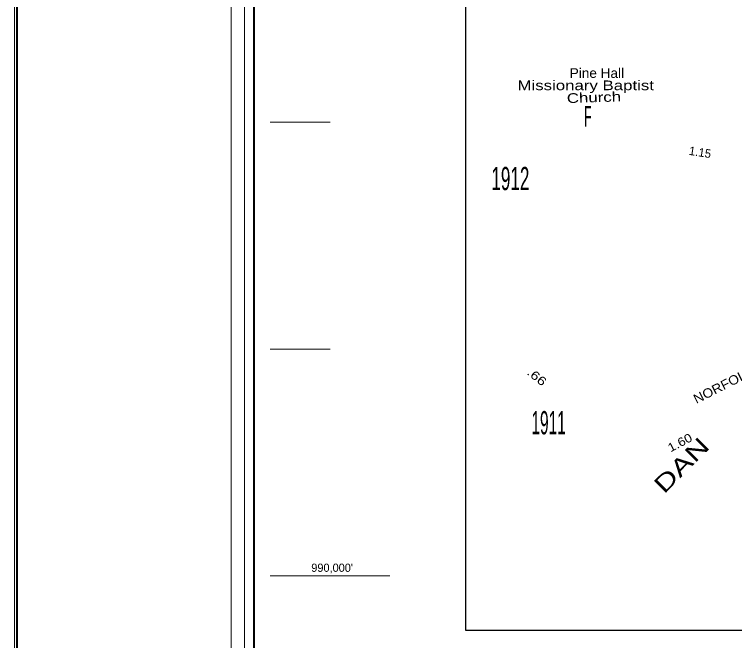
# Model space of a CAD drawing. Extents: x 443141 to 540575, y 261308 to 381799.
# Drawn here: x 443945 to 453621, y 300884 to 309295 of the extents above; entities that cross this region are included whole.
import ezdxf
from ezdxf.enums import TextEntityAlignment as Align

# ---------------------------------------------------------------- set-up
doc = ezdxf.new("R2010")
doc.units = 0
doc.header["$LTSCALE"] = 50
for name, color, linetype, lineweight in [('1', 7, 'Continuous', 25), ('20', 7, 'Continuous', 40), ('23', 7, 'Continuous', 25), ('40', 7, 'Continuous', 13), ('56', 7, 'Continuous', 25), ('61', 7, 'Continuous', 13), ('63', 7, 'Continuous', 25)]:
    doc.layers.add(name, color=color, linetype=linetype, lineweight=lineweight)
doc.layers.add('47', color=7, linetype='Continuous')
doc.layers.add('57', color=7, linetype='Continuous')

msp = doc.modelspace()

# ---------------------------------------------------------------- linework, layer by layer
at = {"layer": '1', "lineweight": 13}
msp.add_lwpolyline([(540575.34, 261308.46), (443944.69, 261308.46), (443944.69, 317705.51), (540575.34, 317705.51)], close=True, dxfattribs=at)
at = {"layer": '20'}
for points in [[(443979.69, 317670.5), (540540.33, 317670.5), (540540.33, 261343.46), (443979.69, 261343.46)], [(447167.55, 316561.54), (539614.83, 316561.54), (539614.83, 262435.18), (447167.55, 262435.18)]]:
    msp.add_lwpolyline(points, close=True, dxfattribs=at)
at = {"layer": '20', "lineweight": 13}
msp.add_lwpolyline([(446858.36, 316887), (446858.36, 262125.9), (447036.91, 262304.57), (447036.91, 316692.18), (539745.44, 316692.18), (539745.44, 262304.57), (447036.91, 262304.57), (446858.36, 262125.9), (539924.02, 262125.9), (539924.02, 316887)], close=True, dxfattribs=at)
at = {"layer": '61'}
for points in [[(447380.77, 307848), (447382.77, 307848), (447384.77, 307848), (447386.77, 307848), (447388.77, 307848), (447390.77, 307848), (447392.77, 307848), (447394.77, 307848), (447396.77, 307848), (447398.77, 307848), (447400.77, 307848), (447402.77, 307848), (447404.77, 307848), (447406.77, 307848), (447408.77, 307848), (447410.77, 307848), (447412.77, 307848), (447414.77, 307848), (447416.77, 307848), (447418.77, 307848), (447420.77, 307848), (447422.77, 307848), (447424.77, 307848), (447426.77, 307848), (447428.77, 307848), (447430.77, 307848), (447432.77, 307848), (447434.77, 307848), (447436.77, 307848), (447438.77, 307848), (447440.77, 307848), (447442.77, 307848), (447444.77, 307848), (447446.77, 307848), (447448.77, 307848), (447450.77, 307848), (447452.77, 307848), (447454.77, 307848), (447456.77, 307848), (447458.77, 307848), (447460.77, 307848), (447462.77, 307848), (447464.77, 307848), (447466.77, 307848), (447468.77, 307848), (447470.77, 307848), (447472.77, 307848), (447474.77, 307848), (447476.77, 307848), (447478.77, 307848), (447480.77, 307848), (447482.77, 307848), (447484.77, 307848), (447486.77, 307848), (447488.77, 307848), (447490.77, 307848), (447492.77, 307848), (447494.77, 307848), (447496.77, 307848), (447498.77, 307848), (447500.77, 307848), (447502.77, 307848), (447504.77, 307848), (447506.77, 307848), (447508.77, 307848), (447510.77, 307848), (447512.77, 307848), (447514.77, 307848), (447516.77, 307848), (447518.77, 307848), (447520.77, 307848), (447522.77, 307848), (447524.77, 307848), (447526.77, 307848), (447528.77, 307848), (447530.77, 307848), (447532.77, 307848), (447534.77, 307848), (447536.77, 307848), (447538.77, 307848), (447540.77, 307848), (447542.77, 307848), (447544.77, 307848), (447546.77, 307848), (447548.77, 307848), (447550.77, 307848), (447552.77, 307848), (447554.77, 307848), (447556.77, 307848), (447558.77, 307848), (447560.77, 307848), (447562.77, 307848), (447564.77, 307848), (447566.77, 307848), (447568.77, 307848), (447570.77, 307848), (447572.77, 307848), (447574.77, 307848), (447576.77, 307848), (447578.77, 307848)], [(447578.77, 307848), (447580.77, 307848), (447582.77, 307848), (447584.77, 307848), (447586.77, 307848), (447588.77, 307848), (447590.77, 307848), (447592.77, 307848), (447594.77, 307848), (447596.77, 307848), (447598.77, 307848), (447600.77, 307848), (447602.77, 307848), (447604.77, 307848), (447606.77, 307848), (447608.77, 307848), (447610.77, 307848), (447612.77, 307848), (447614.77, 307848), (447616.77, 307848), (447618.77, 307848), (447620.77, 307848), (447622.77, 307848), (447624.77, 307848), (447626.77, 307848), (447628.77, 307848), (447630.77, 307848), (447632.77, 307848), (447634.77, 307848), (447636.77, 307848), (447638.77, 307848), (447640.77, 307848), (447642.77, 307848), (447644.77, 307848), (447646.77, 307848), (447648.77, 307848), (447650.77, 307848), (447652.77, 307848), (447654.77, 307848), (447656.77, 307848), (447658.77, 307848), (447660.77, 307848), (447662.77, 307848), (447664.77, 307848), (447666.77, 307848), (447668.77, 307848), (447670.77, 307848), (447672.77, 307848), (447674.77, 307848), (447676.77, 307848), (447678.77, 307848), (447680.77, 307848), (447682.77, 307848), (447684.77, 307848), (447686.77, 307848), (447688.77, 307848), (447690.77, 307848), (447692.77, 307848), (447694.77, 307848), (447696.77, 307848), (447698.77, 307848), (447700.77, 307848), (447702.77, 307848), (447704.77, 307848), (447706.77, 307848), (447708.77, 307848), (447710.77, 307848), (447712.77, 307848), (447714.77, 307848), (447716.77, 307848), (447718.77, 307848), (447720.77, 307848), (447722.77, 307848), (447724.77, 307848), (447726.77, 307848), (447728.77, 307848), (447730.77, 307848), (447732.77, 307848), (447734.77, 307848), (447736.77, 307848), (447738.77, 307848), (447740.77, 307848), (447742.77, 307848), (447744.77, 307848), (447746.77, 307848), (447748.77, 307848), (447750.77, 307848), (447752.77, 307848), (447754.77, 307848), (447756.77, 307848), (447758.77, 307848), (447760.77, 307848), (447762.77, 307848), (447764.77, 307848), (447766.77, 307848), (447768.77, 307848), (447770.77, 307848), (447772.77, 307848), (447774.77, 307848), (447776.77, 307848)], [(447776.77, 307848), (447778.77, 307848), (447780.77, 307848), (447782.77, 307848), (447784.77, 307848), (447786.77, 307848), (447788.77, 307848), (447790.77, 307848), (447792.77, 307848), (447794.77, 307848), (447796.77, 307848), (447798.77, 307848), (447800.77, 307848), (447802.77, 307848), (447804.77, 307848), (447806.77, 307848), (447808.77, 307848), (447810.77, 307848), (447812.77, 307848), (447814.77, 307848), (447816.77, 307848), (447818.77, 307848), (447820.77, 307848), (447822.77, 307848), (447824.77, 307848), (447826.77, 307848), (447828.77, 307848), (447830.77, 307848), (447832.77, 307848), (447834.77, 307848), (447836.77, 307848), (447838.77, 307848), (447840.77, 307848), (447842.77, 307848), (447844.77, 307848), (447846.77, 307848), (447848.77, 307848), (447850.77, 307848), (447852.77, 307848), (447854.77, 307848), (447856.77, 307848), (447858.77, 307848), (447860.77, 307848), (447862.77, 307848), (447864.77, 307848), (447866.77, 307848), (447868.77, 307848), (447870.77, 307848), (447872.77, 307848), (447874.77, 307848), (447876.77, 307848), (447878.77, 307848), (447880.77, 307848), (447882.77, 307848), (447884.77, 307848), (447886.77, 307848), (447888.77, 307848), (447890.77, 307848), (447892.77, 307848), (447894.77, 307848), (447896.77, 307848), (447898.77, 307848), (447900.77, 307848), (447902.77, 307848), (447904.77, 307848), (447906.77, 307848), (447908.77, 307848), (447910.77, 307848), (447912.77, 307848), (447914.77, 307848), (447916.77, 307848), (447918.77, 307848), (447920.77, 307848), (447922.77, 307848), (447924.77, 307848), (447926.77, 307848), (447928.77, 307848), (447930.77, 307848), (447932.77, 307848), (447934.77, 307848), (447936.77, 307848), (447938.77, 307848), (447940.77, 307848), (447942.77, 307848), (447944.77, 307848), (447946.77, 307848), (447948.77, 307848), (447950.77, 307848), (447952.77, 307848), (447954.77, 307848), (447956.77, 307848), (447958.77, 307848), (447960.77, 307848), (447962.77, 307848), (447964.77, 307848), (447966.77, 307848), (447968.77, 307848), (447970.77, 307848), (447972.77, 307848), (447974.77, 307848)], [(447974.77, 307848), (447976.77, 307848), (447978.77, 307848), (447980.77, 307848), (447982.77, 307848), (447984.77, 307848), (447986.77, 307848), (447988.77, 307848), (447990.77, 307848), (447992.77, 307848), (447994.77, 307848), (447996.77, 307848), (447998.77, 307848), (448000.77, 307848), (448002.77, 307848), (448004.77, 307848), (448006.77, 307848), (448008.77, 307848), (448010.77, 307848), (448012.77, 307848), (448014.77, 307848), (448016.77, 307848), (448018.77, 307848), (448020.77, 307848), (448022.77, 307848), (448024.77, 307848), (448026.77, 307848), (448028.77, 307848), (448030.77, 307848), (448032.77, 307848), (448034.77, 307848), (448036.77, 307848), (448038.77, 307848), (448040.77, 307848), (448042.77, 307848), (448044.77, 307848), (448046.77, 307848), (448048.77, 307848), (448050.77, 307848), (448052.77, 307848), (448054.77, 307848), (448056.77, 307848), (448058.77, 307848), (448060.77, 307848), (448062.77, 307848), (448064.77, 307848), (448066.77, 307848), (448068.77, 307848), (448070.77, 307848), (448072.77, 307848), (448074.77, 307848), (448076.77, 307848), (448078.77, 307848), (448080.77, 307848), (448082.77, 307848), (448084.77, 307848), (448086.77, 307848), (448088.77, 307848), (448090.77, 307848), (448092.77, 307848), (448094.77, 307848), (448096.77, 307848), (448098.77, 307848), (448100.77, 307848), (448102.77, 307848), (448104.77, 307848), (448106.77, 307848), (448108.77, 307848), (448110.77, 307848), (448112.77, 307848), (448114.77, 307848), (448116.77, 307848), (448118.77, 307848), (448120.77, 307848), (448122.77, 307848), (448124.77, 307848), (448126.77, 307848), (448128.77, 307848), (448130.77, 307848), (448132.77, 307848), (448134.77, 307848), (448136.77, 307848), (448138.77, 307848), (448140.77, 307848), (448142.77, 307848), (448144.77, 307848), (448146.77, 307848), (448148.77, 307848), (448150.77, 307848), (448152.77, 307848), (448154.77, 307848), (448156.77, 307848), (448158.77, 307848), (448160.77, 307848), (448162.77, 307848), (448164.77, 307848), (448166.77, 307848), (448168.77, 307848), (448170.77, 307848), (448172.77, 307848)], [(448172.77, 307848), (448174.77, 307848), (448176.77, 307848), (448178.77, 307848), (448180.77, 307848), (448182.77, 307848), (448185.27, 307848)], [(447380.77, 304800), (447382.77, 304800), (447384.77, 304800), (447386.77, 304800), (447388.77, 304800), (447390.77, 304800), (447392.77, 304800), (447394.77, 304800), (447396.77, 304800), (447398.77, 304800), (447400.77, 304800), (447402.77, 304800), (447404.77, 304800), (447406.77, 304800), (447408.77, 304800), (447410.77, 304800), (447412.77, 304800), (447414.77, 304800), (447416.77, 304800), (447418.77, 304800), (447420.77, 304800), (447422.77, 304800), (447424.77, 304800), (447426.77, 304800), (447428.77, 304800), (447430.77, 304800), (447432.77, 304800), (447434.77, 304800), (447436.77, 304800), (447438.77, 304800), (447440.77, 304800), (447442.77, 304800), (447444.77, 304800), (447446.77, 304800), (447448.77, 304800), (447450.77, 304800), (447452.77, 304800), (447454.77, 304800), (447456.77, 304800), (447458.77, 304800), (447460.77, 304800), (447462.77, 304800), (447464.77, 304800), (447466.77, 304800), (447468.77, 304800), (447470.77, 304800), (447472.77, 304800), (447474.77, 304800), (447476.77, 304800), (447478.77, 304800), (447480.77, 304800), (447482.77, 304800), (447484.77, 304800), (447486.77, 304800), (447488.77, 304800), (447490.77, 304800), (447492.77, 304800), (447494.77, 304800), (447496.77, 304800), (447498.77, 304800), (447500.77, 304800), (447502.77, 304800), (447504.77, 304800), (447506.77, 304800), (447508.77, 304800), (447510.77, 304800), (447512.77, 304800), (447514.77, 304800), (447516.77, 304800), (447518.77, 304800), (447520.77, 304800), (447522.77, 304800), (447524.77, 304800), (447526.77, 304800), (447528.77, 304800), (447530.77, 304800), (447532.77, 304800), (447534.77, 304800), (447536.77, 304800), (447538.77, 304800), (447540.77, 304800), (447542.77, 304800), (447544.77, 304800), (447546.77, 304800), (447548.77, 304800), (447550.77, 304800), (447552.77, 304800), (447554.77, 304800), (447556.77, 304800), (447558.77, 304800), (447560.77, 304800), (447562.77, 304800), (447564.77, 304800), (447566.77, 304800), (447568.77, 304800), (447570.77, 304800), (447572.77, 304800), (447574.77, 304800), (447576.77, 304800), (447578.77, 304800)], [(447578.77, 304800), (447580.77, 304800), (447582.77, 304800), (447584.77, 304800), (447586.77, 304800), (447588.77, 304800), (447590.77, 304800), (447592.77, 304800), (447594.77, 304800), (447596.77, 304800), (447598.77, 304800), (447600.77, 304800), (447602.77, 304800), (447604.77, 304800), (447606.77, 304800), (447608.77, 304800), (447610.77, 304800), (447612.77, 304800), (447614.77, 304800), (447616.77, 304800), (447618.77, 304800), (447620.77, 304800), (447622.77, 304800), (447624.77, 304800), (447626.77, 304800), (447628.77, 304800), (447630.77, 304800), (447632.77, 304800), (447634.77, 304800), (447636.77, 304800), (447638.77, 304800), (447640.77, 304800), (447642.77, 304800), (447644.77, 304800), (447646.77, 304800), (447648.77, 304800), (447650.77, 304800), (447652.77, 304800), (447654.77, 304800), (447656.77, 304800), (447658.77, 304800), (447660.77, 304800), (447662.77, 304800), (447664.77, 304800), (447666.77, 304800), (447668.77, 304800), (447670.77, 304800), (447672.77, 304800), (447674.77, 304800), (447676.77, 304800), (447678.77, 304800), (447680.77, 304800), (447682.77, 304800), (447684.77, 304800), (447686.77, 304800), (447688.77, 304800), (447690.77, 304800), (447692.77, 304800), (447694.77, 304800), (447696.77, 304800), (447698.77, 304800), (447700.77, 304800), (447702.77, 304800), (447704.77, 304800), (447706.77, 304800), (447708.77, 304800), (447710.77, 304800), (447712.77, 304800), (447714.77, 304800), (447716.77, 304800), (447718.77, 304800), (447720.77, 304800), (447722.77, 304800), (447724.77, 304800), (447726.77, 304800), (447728.77, 304800), (447730.77, 304800), (447732.77, 304800), (447734.77, 304800), (447736.77, 304800), (447738.77, 304800), (447740.77, 304800), (447742.77, 304800), (447744.77, 304800), (447746.77, 304800), (447748.77, 304800), (447750.77, 304800), (447752.77, 304800), (447754.77, 304800), (447756.77, 304800), (447758.77, 304800), (447760.77, 304800), (447762.77, 304800), (447764.77, 304800), (447766.77, 304800), (447768.77, 304800), (447770.77, 304800), (447772.77, 304800), (447774.77, 304800), (447776.77, 304800)], [(447776.77, 304800), (447778.77, 304800), (447780.77, 304800), (447782.77, 304800), (447784.77, 304800), (447786.77, 304800), (447788.77, 304800), (447790.77, 304800), (447792.77, 304800), (447794.77, 304800), (447796.77, 304800), (447798.77, 304800), (447800.77, 304800), (447802.77, 304800), (447804.77, 304800), (447806.77, 304800), (447808.77, 304800), (447810.77, 304800), (447812.77, 304800), (447814.77, 304800), (447816.77, 304800), (447818.77, 304800), (447820.77, 304800), (447822.77, 304800), (447824.77, 304800), (447826.77, 304800), (447828.77, 304800), (447830.77, 304800), (447832.77, 304800), (447834.77, 304800), (447836.77, 304800), (447838.77, 304800), (447840.77, 304800), (447842.77, 304800), (447844.77, 304800), (447846.77, 304800), (447848.77, 304800), (447850.77, 304800), (447852.77, 304800), (447854.77, 304800), (447856.77, 304800), (447858.77, 304800), (447860.77, 304800), (447862.77, 304800), (447864.77, 304800), (447866.77, 304800), (447868.77, 304800), (447870.77, 304800), (447872.77, 304800), (447874.77, 304800), (447876.77, 304800), (447878.77, 304800), (447880.77, 304800), (447882.77, 304800), (447884.77, 304800), (447886.77, 304800), (447888.77, 304800), (447890.77, 304800), (447892.77, 304800), (447894.77, 304800), (447896.77, 304800), (447898.77, 304800), (447900.77, 304800), (447902.77, 304800), (447904.77, 304800), (447906.77, 304800), (447908.77, 304800), (447910.77, 304800), (447912.77, 304800), (447914.77, 304800), (447916.77, 304800), (447918.77, 304800), (447920.77, 304800), (447922.77, 304800), (447924.77, 304800), (447926.77, 304800), (447928.77, 304800), (447930.77, 304800), (447932.77, 304800), (447934.77, 304800), (447936.77, 304800), (447938.77, 304800), (447940.77, 304800), (447942.77, 304800), (447944.77, 304800), (447946.77, 304800), (447948.77, 304800), (447950.77, 304800), (447952.77, 304800), (447954.77, 304800), (447956.77, 304800), (447958.77, 304800), (447960.77, 304800), (447962.77, 304800), (447964.77, 304800), (447966.77, 304800), (447968.77, 304800), (447970.77, 304800), (447972.77, 304800), (447974.77, 304800)], [(447974.77, 304800), (447976.77, 304800), (447978.77, 304800), (447980.77, 304800), (447982.77, 304800), (447984.77, 304800), (447986.77, 304800), (447988.77, 304800), (447990.77, 304800), (447992.77, 304800), (447994.77, 304800), (447996.77, 304800), (447998.77, 304800), (448000.77, 304800), (448002.77, 304800), (448004.77, 304800), (448006.77, 304800), (448008.77, 304800), (448010.77, 304800), (448012.77, 304800), (448014.77, 304800), (448016.77, 304800), (448018.77, 304800), (448020.77, 304800), (448022.77, 304800), (448024.77, 304800), (448026.77, 304800), (448028.77, 304800), (448030.77, 304800), (448032.77, 304800), (448034.77, 304800), (448036.77, 304800), (448038.77, 304800), (448040.77, 304800), (448042.77, 304800), (448044.77, 304800), (448046.77, 304800), (448048.77, 304800), (448050.77, 304800), (448052.77, 304800), (448054.77, 304800), (448056.77, 304800), (448058.77, 304800), (448060.77, 304800), (448062.77, 304800), (448064.77, 304800), (448066.77, 304800), (448068.77, 304800), (448070.77, 304800), (448072.77, 304800), (448074.77, 304800), (448076.77, 304800), (448078.77, 304800), (448080.77, 304800), (448082.77, 304800), (448084.77, 304800), (448086.77, 304800), (448088.77, 304800), (448090.77, 304800), (448092.77, 304800), (448094.77, 304800), (448096.77, 304800), (448098.77, 304800), (448100.77, 304800), (448102.77, 304800), (448104.77, 304800), (448106.77, 304800), (448108.77, 304800), (448110.77, 304800), (448112.77, 304800), (448114.77, 304800), (448116.77, 304800), (448118.77, 304800), (448120.77, 304800), (448122.77, 304800), (448124.77, 304800), (448126.77, 304800), (448128.77, 304800), (448130.77, 304800), (448132.77, 304800), (448134.77, 304800), (448136.77, 304800), (448138.77, 304800), (448140.77, 304800), (448142.77, 304800), (448144.77, 304800), (448146.77, 304800), (448148.77, 304800), (448150.77, 304800), (448152.77, 304800), (448154.77, 304800), (448156.77, 304800), (448158.77, 304800), (448160.77, 304800), (448162.77, 304800), (448164.77, 304800), (448166.77, 304800), (448168.77, 304800), (448170.77, 304800), (448172.77, 304800)], [(448172.77, 304800), (448174.77, 304800), (448176.77, 304800), (448178.77, 304800), (448180.77, 304800), (448182.77, 304800), (448185.27, 304800)], [(447380.77, 301752), (447384.77, 301752), (447388.77, 301752), (447392.77, 301752), (447396.77, 301752), (447400.77, 301752), (447404.77, 301752), (447408.77, 301752), (447412.77, 301752), (447416.77, 301752), (447420.77, 301752), (447424.77, 301752), (447428.77, 301752), (447432.77, 301752), (447436.77, 301752), (447440.77, 301752), (447444.77, 301752), (447448.77, 301752), (447452.77, 301752), (447456.77, 301752), (447460.77, 301752), (447464.77, 301752), (447468.77, 301752), (447472.77, 301752), (447476.77, 301752), (447480.77, 301752), (447484.77, 301752), (447488.77, 301752), (447492.77, 301752), (447496.77, 301752), (447500.77, 301752), (447504.77, 301752), (447508.77, 301752), (447512.77, 301752), (447516.77, 301752), (447520.77, 301752), (447524.77, 301752), (447528.77, 301752), (447532.77, 301752), (447536.77, 301752), (447540.77, 301752), (447544.77, 301752), (447548.77, 301752), (447552.77, 301752), (447556.77, 301752), (447560.77, 301752), (447564.77, 301752), (447568.77, 301752), (447572.77, 301752), (447576.77, 301752), (447580.77, 301752), (447584.77, 301752), (447588.77, 301752), (447592.77, 301752), (447596.77, 301752), (447600.77, 301752), (447604.77, 301752), (447608.77, 301752), (447612.77, 301752), (447616.77, 301752), (447620.77, 301752), (447624.77, 301752), (447628.77, 301752), (447632.77, 301752), (447636.77, 301752), (447640.77, 301752), (447644.77, 301752), (447648.77, 301752), (447652.77, 301752), (447656.77, 301752), (447660.77, 301752), (447664.77, 301752), (447668.77, 301752), (447672.77, 301752), (447676.77, 301752), (447680.77, 301752), (447684.77, 301752), (447688.77, 301752), (447692.77, 301752), (447696.77, 301752), (447700.77, 301752), (447704.77, 301752), (447708.77, 301752), (447712.77, 301752), (447716.77, 301752), (447720.77, 301752), (447724.77, 301752), (447728.77, 301752), (447732.77, 301752), (447736.77, 301752), (447740.77, 301752), (447744.77, 301752), (447748.77, 301752), (447752.77, 301752), (447756.77, 301752), (447760.77, 301752), (447764.77, 301752), (447768.77, 301752), (447772.77, 301752), (447776.77, 301752)], [(447776.77, 301752), (447780.77, 301752), (447784.77, 301752), (447788.77, 301752), (447792.77, 301752), (447796.77, 301752), (447800.77, 301752), (447804.77, 301752), (447808.77, 301752), (447812.77, 301752), (447816.77, 301752), (447820.77, 301752), (447824.77, 301752), (447828.77, 301752), (447832.77, 301752), (447836.77, 301752), (447840.77, 301752), (447844.77, 301752), (447848.77, 301752), (447852.77, 301752), (447856.77, 301752), (447860.77, 301752), (447864.77, 301752), (447868.77, 301752), (447872.77, 301752), (447876.77, 301752), (447880.77, 301752), (447884.77, 301752), (447888.77, 301752), (447892.77, 301752), (447896.77, 301752), (447900.77, 301752), (447904.77, 301752), (447908.77, 301752), (447912.77, 301752), (447916.77, 301752), (447920.77, 301752), (447924.77, 301752), (447928.77, 301752), (447932.77, 301752), (447936.77, 301752), (447940.77, 301752), (447944.77, 301752), (447948.77, 301752), (447952.77, 301752), (447956.77, 301752), (447960.77, 301752), (447964.77, 301752), (447968.77, 301752), (447972.77, 301752), (447976.77, 301752), (447980.77, 301752), (447984.77, 301752), (447988.77, 301752), (447992.77, 301752), (447996.77, 301752), (448000.77, 301752), (448004.77, 301752), (448008.77, 301752), (448012.77, 301752), (448016.77, 301752), (448020.77, 301752), (448024.77, 301752), (448028.77, 301752), (448032.77, 301752), (448036.77, 301752), (448040.77, 301752), (448044.77, 301752), (448048.77, 301752), (448052.77, 301752), (448056.77, 301752), (448060.77, 301752), (448064.77, 301752), (448068.77, 301752), (448072.77, 301752), (448076.77, 301752), (448080.77, 301752), (448084.77, 301752), (448088.77, 301752), (448092.77, 301752), (448096.77, 301752), (448100.77, 301752), (448104.77, 301752), (448108.77, 301752), (448112.77, 301752), (448116.77, 301752), (448120.77, 301752), (448124.77, 301752), (448128.77, 301752), (448132.77, 301752), (448136.77, 301752), (448140.77, 301752), (448144.77, 301752), (448148.77, 301752), (448152.77, 301752), (448156.77, 301752), (448160.77, 301752), (448164.77, 301752), (448168.77, 301752), (448172.77, 301752)], [(448172.77, 301752), (448176.77, 301752), (448180.77, 301752), (448184.77, 301752), (448188.77, 301752), (448192.77, 301752), (448196.77, 301752), (448200.77, 301752), (448204.77, 301752), (448208.77, 301752), (448212.77, 301752), (448216.77, 301752), (448220.77, 301752), (448224.77, 301752), (448228.77, 301752), (448232.77, 301752), (448236.77, 301752), (448240.77, 301752), (448244.77, 301752), (448248.77, 301752), (448252.77, 301752), (448256.77, 301752), (448260.77, 301752), (448264.77, 301752), (448268.77, 301752), (448272.77, 301752), (448276.77, 301752), (448280.77, 301752), (448284.77, 301752), (448288.77, 301752), (448292.77, 301752), (448296.77, 301752), (448300.77, 301752), (448304.77, 301752), (448308.77, 301752), (448312.77, 301752), (448316.77, 301752), (448320.77, 301752), (448324.77, 301752), (448328.77, 301752), (448332.77, 301752), (448336.77, 301752), (448340.77, 301752), (448344.77, 301752), (448348.77, 301752), (448352.77, 301752), (448356.77, 301752), (448360.77, 301752), (448364.77, 301752), (448368.77, 301752), (448372.77, 301752), (448376.77, 301752), (448380.77, 301752), (448384.77, 301752), (448388.77, 301752), (448392.77, 301752), (448396.77, 301752), (448400.77, 301752), (448404.77, 301752), (448408.77, 301752), (448412.77, 301752), (448416.77, 301752), (448420.77, 301752), (448424.77, 301752), (448428.77, 301752), (448432.77, 301752), (448436.77, 301752), (448440.77, 301752), (448444.77, 301752), (448448.77, 301752), (448452.77, 301752), (448456.77, 301752), (448460.77, 301752), (448464.77, 301752), (448468.77, 301752), (448472.77, 301752), (448476.77, 301752), (448480.77, 301752), (448484.77, 301752), (448488.77, 301752), (448492.77, 301752), (448496.77, 301752), (448500.77, 301752), (448504.77, 301752), (448508.77, 301752), (448512.77, 301752), (448516.77, 301752), (448520.77, 301752), (448524.77, 301752), (448528.77, 301752), (448532.77, 301752), (448536.77, 301752), (448540.77, 301752), (448544.77, 301752), (448548.77, 301752), (448552.77, 301752), (448556.77, 301752), (448560.77, 301752), (448564.77, 301752), (448568.77, 301752)], [(448568.77, 301752), (448572.77, 301752), (448576.77, 301752), (448580.77, 301752), (448584.77, 301752), (448588.77, 301752), (448592.77, 301752), (448596.77, 301752), (448600.77, 301752), (448604.77, 301752), (448608.77, 301752), (448612.77, 301752), (448616.77, 301752), (448620.77, 301752), (448624.77, 301752), (448628.77, 301752), (448632.77, 301752), (448636.77, 301752), (448640.77, 301752), (448644.77, 301752), (448648.77, 301752), (448652.77, 301752), (448656.77, 301752), (448660.77, 301752), (448664.77, 301752), (448668.77, 301752), (448672.77, 301752), (448676.77, 301752), (448680.77, 301752), (448684.77, 301752), (448688.77, 301752), (448692.77, 301752), (448696.77, 301752), (448700.77, 301752), (448704.77, 301752), (448708.77, 301752), (448712.77, 301752), (448716.77, 301752), (448720.77, 301752), (448724.77, 301752), (448728.77, 301752), (448732.77, 301752), (448736.77, 301752), (448740.77, 301752), (448744.77, 301752), (448748.77, 301752), (448752.77, 301752), (448756.77, 301752), (448760.77, 301752), (448764.77, 301752), (448768.77, 301752), (448772.77, 301752), (448776.77, 301752), (448780.77, 301752), (448784.77, 301752), (448788.77, 301752), (448792.77, 301752), (448796.77, 301752), (448800.77, 301752), (448804.77, 301752), (448808.77, 301752), (448812.77, 301752), (448816.77, 301752), (448820.77, 301752), (448824.77, 301752), (448828.77, 301752), (448832.77, 301752), (448836.77, 301752), (448840.77, 301752), (448844.77, 301752), (448848.77, 301752), (448852.77, 301752), (448856.77, 301752), (448860.77, 301752), (448864.77, 301752), (448868.77, 301752), (448872.77, 301752), (448876.77, 301752), (448880.77, 301752), (448884.77, 301752), (448888.77, 301752), (448892.77, 301752), (448896.77, 301752), (448900.77, 301752), (448904.77, 301752), (448908.77, 301752), (448912.77, 301752), (448916.77, 301752), (448920.77, 301752), (448924.77, 301752), (448928.77, 301752), (448932.77, 301752), (448936.77, 301752), (448940.77, 301752), (448944.77, 301752), (448948.77, 301752), (448952.77, 301752), (448956.77, 301752), (448960.77, 301752), (448964.77, 301752)], [(448964.77, 301752), (448968.77, 301752), (448972.77, 301752), (448976.77, 301752), (448980.77, 301752), (448984.77, 301752), (448989.77, 301752)]]:
    msp.add_lwpolyline(points, dxfattribs=at)
at = {"layer": '63'}
msp.add_lwpolyline([(450008.24, 312644.31), (463271.27, 312644.31), (463271.27, 301020.09), (450008.24, 301020.09)], close=True, dxfattribs=at)

# ---------------------------------------------------------------- texts
at = {"layer": '23'}
for s, width, p in [('1912', 0.55, (450608.3, 306934.2)), ('1911', 0.5, (451122.16, 303654.54))]:
    msp.add_text(s, height=312, dxfattribs=dict(at, width=width)).set_placement(p, align=Align.CENTER)
at = {"layer": '40'}
msp.add_text('1.15', height=115, rotation=351.047, dxfattribs=at).set_placement((453148.65, 307386.37), align=Align.CENTER)
for s, rotation, width, p in [('.66', 321.388, 1.3, (450928.99, 304381.06)), ('1.60', 27.775, 1.15, (452913.17, 303492.33))]:
    msp.add_text(s, height=115, rotation=rotation, dxfattribs=dict(at, width=width)).set_placement(p, align=Align.CENTER)
at = {"layer": '47', "width": 1.1}
msp.add_text('NORFOLK', height=125, rotation=26.819, dxfattribs=at).set_placement((453503.82, 304262.56), align=Align.CENTER)
at = {"layer": '56'}
for s, width, p in [('Pine Hall ', 1.05, (451405.58, 308441.98)), ('Missionary Baptist', 1.3, (450703.72, 308277.01))]:
    msp.add_text(s, height=130, dxfattribs=dict(at, width=width)).set_placement(p)
at = {"layer": '56', "width": 1.3}
msp.add_text('Church', height=130, rotation=1.869, dxfattribs=at).set_placement((451733.18, 308115.04), align=Align.CENTER)
at = {"layer": '56', "width": 0.45}
msp.add_text('F', height=275, dxfattribs=at).set_placement((451649.73, 307788.57), align=Align.CENTER)
at = {"layer": '57', "width": 1.4}
msp.add_text('DAN', height=225, rotation=45.096, dxfattribs=at).set_placement((452987.54, 303160.06), align=Align.CENTER)
at = {"layer": '61'}
msp.add_text("990,000'", height=110, dxfattribs=at).set_placement((448213.21, 301807.64), align=Align.CENTER)

doc.saveas('drawing.dxf')
